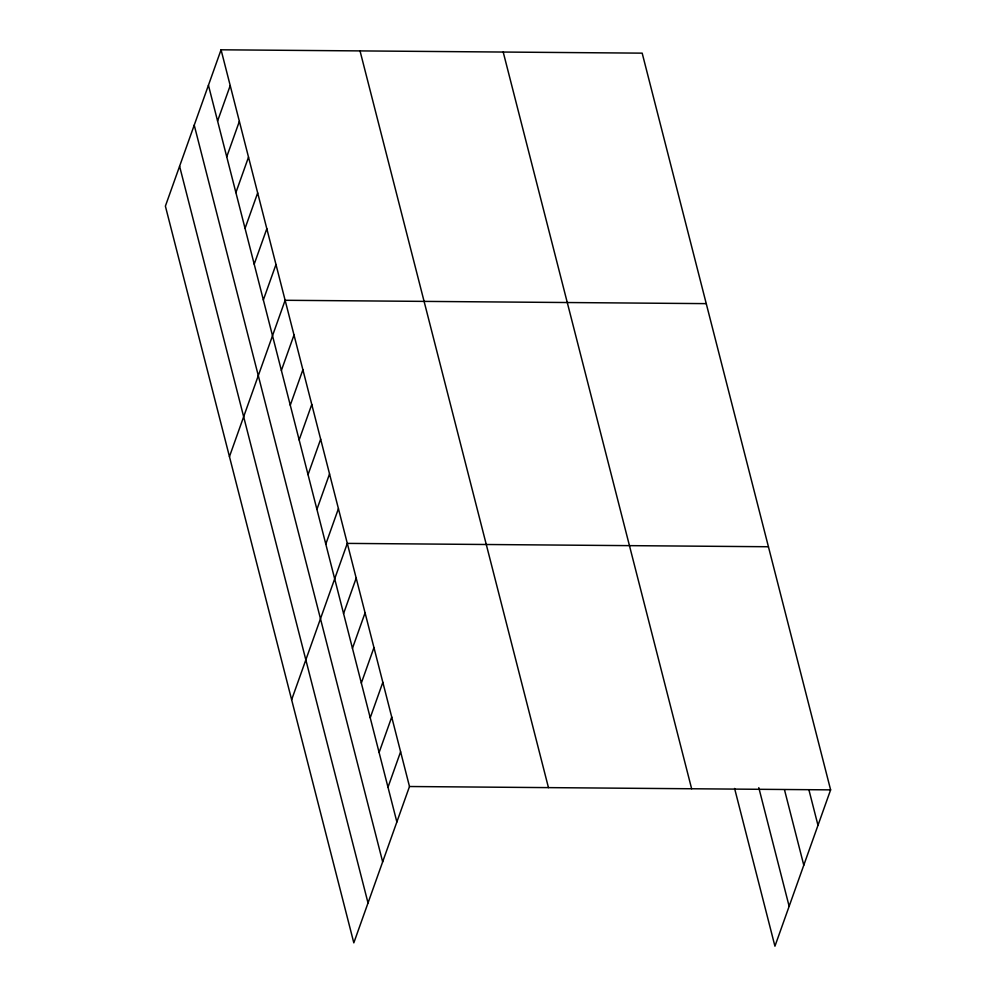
<?xml version="1.0" encoding="UTF-8"?>
<svg xmlns="http://www.w3.org/2000/svg" width="996" height="996" viewBox="0 0 996 996"><rect width="100%" height="100%" fill="white"/><g stroke="black" fill="none" stroke-linecap="round" stroke-linejoin="round"><path stroke-width="1.49" d="M221.062 49.8L165.386 206.135L353.817 942.851L409.493 786.516L221.062 49.8L642.183 53.149L830.614 789.865L774.938 946.2L734.6 788.458M217.589 121.039L230.213 85.581M226.739 156.82L239.364 121.363M235.89 192.602L248.514 157.144M245.053 228.383L257.665 192.938M254.204 264.164L266.828 228.719M263.355 299.945L275.979 264.5M229.454 456.629L285.13 300.282L706.239 303.631M281.382 370.462L294.007 335.017M290.272 405.198L302.896 369.74M299.149 439.921L311.773 404.476M308.038 474.656L320.662 439.211M316.915 509.392L329.539 473.934M325.804 544.115L338.428 508.67M291.641 699.74L347.305 543.393L768.426 546.742M343.57 613.586L356.195 578.128M352.46 648.309L365.071 612.864M361.336 683.044L373.961 647.587M370.226 717.767L382.838 682.322M379.103 752.503L391.727 717.058M387.992 787.238L400.604 751.781M409.493 786.516L830.614 789.865M809.101 790.575L817.99 825.311M784.537 789.953L803.784 865.2M758.79 787.637L789.143 906.31M503.204 52.041L691.635 788.757M360.029 50.908L548.46 787.624M208.438 85.245L396.869 821.961M194.232 125.147L382.663 861.864M179.591 166.245L368.022 902.961"/></g></svg>
